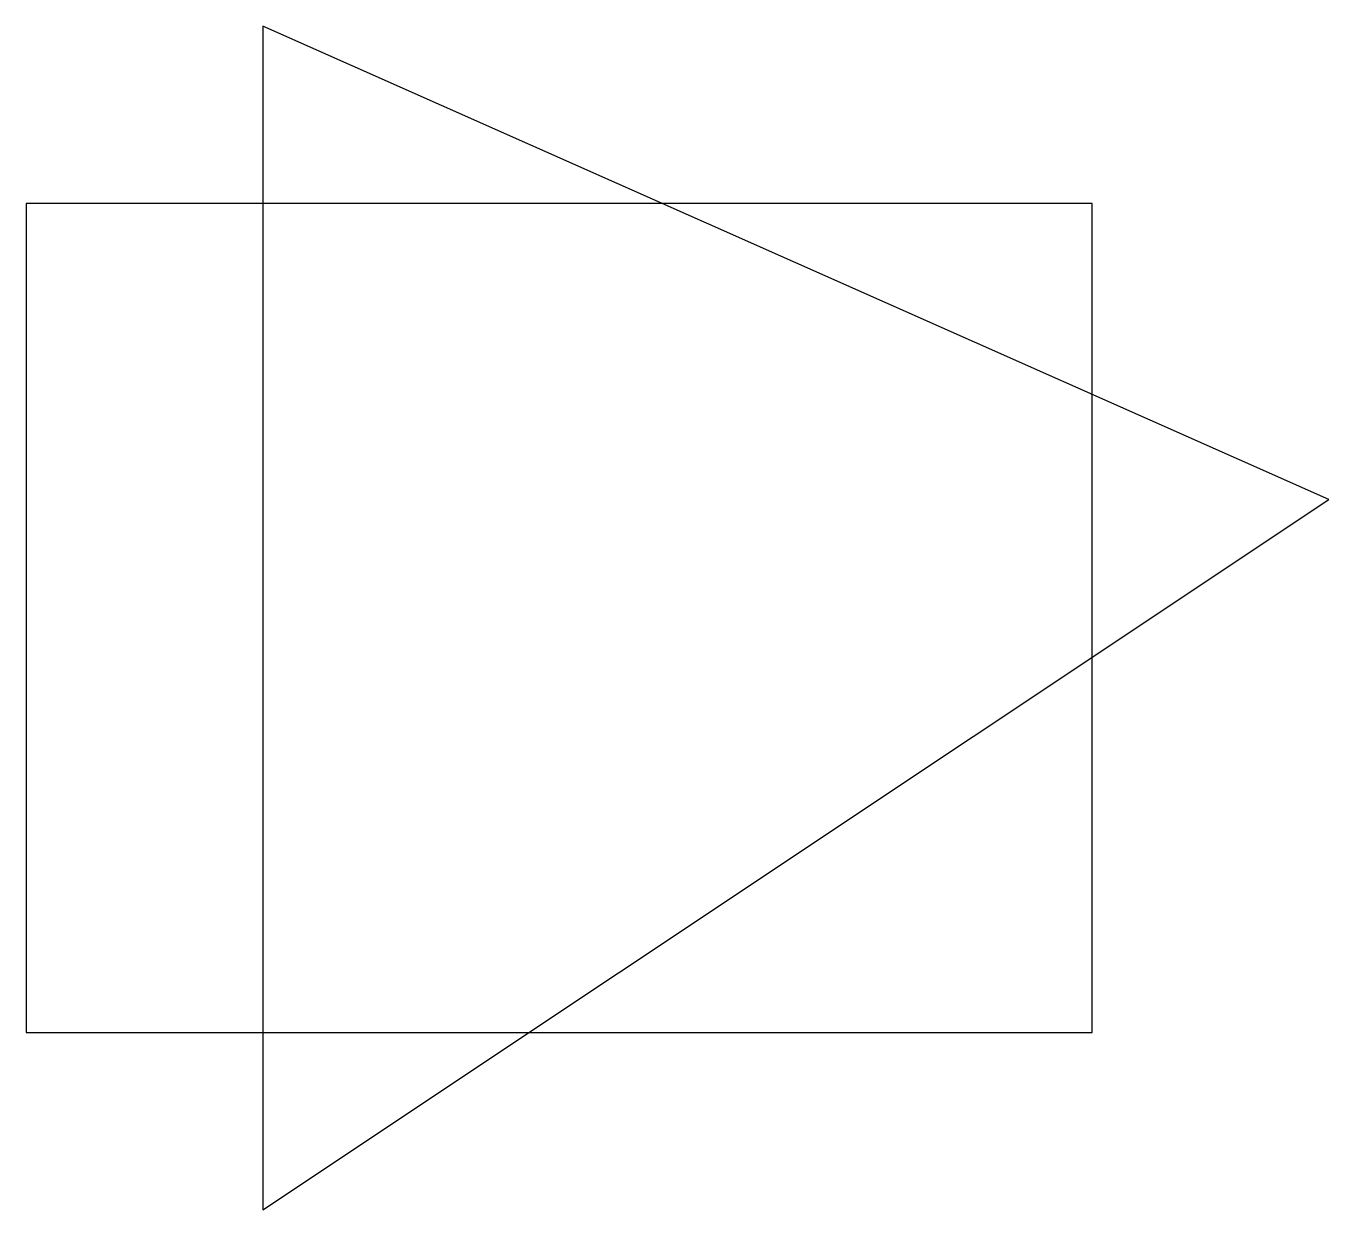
# Model space of a CAD drawing. Header units: millimetres. Extents: x 6 to 28, y 0 to 20.
import ezdxf

# ---------------------------------------------------------------- set-up
doc = ezdxf.new("R2010")
doc.units = ezdxf.units.MM
doc.layers.get('0').update_dxf_attribs({"lineweight": 25})

msp = doc.modelspace()

# ---------------------------------------------------------------- linework, layer by layer
at = {"flags": 128}
for points in [[(10, 0), (28, 12), (10, 20)], [(6, 3), (24, 3), (24, 17), (6, 17)]]:
    msp.add_lwpolyline(points, close=True, dxfattribs=at)

doc.saveas('drawing.dxf')
